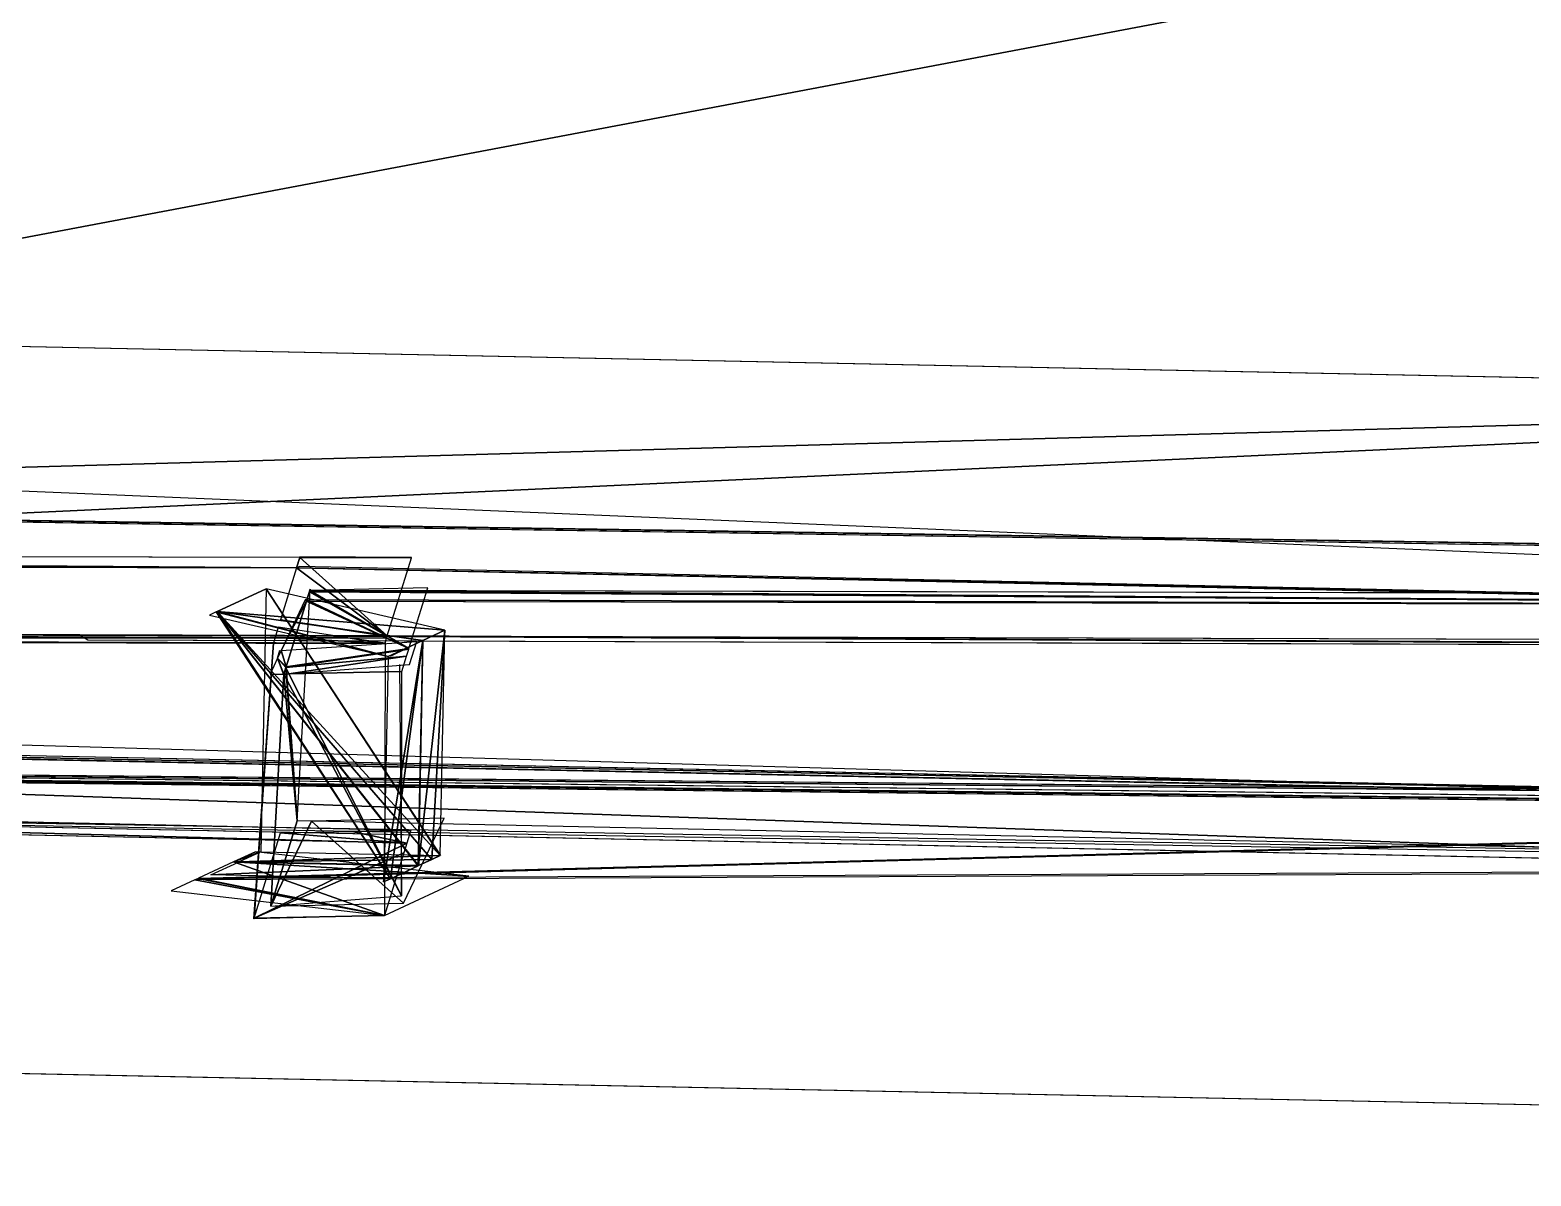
# Model space of a CAD drawing. Extents: x -1551 to 3643, y -2128 to 2177.
# Drawn here: x 604.85 to 641.2, y -73.15 to -45.38 of the extents above; entities that cross this region are included whole.
import ezdxf

# ---------------------------------------------------------------- set-up
doc = ezdxf.new("R2010")
doc.units = 0
doc.header["$MEASUREMENT"] = 0
doc.layers.get('0').update_dxf_attribs({"color": 13, "linetype": 'CONTINUOUS'})

# ---------------------------------------------------------------- blocks, each defined once
blk = doc.blocks.new('HOUSE_DWG')
at = {"color": 0}
for p, q in [((550.767, 17.147, 125.262), (805.723, 77.689, 125.958)), ((733.658, 56.948, 84.749), (806.579, 72.637, 85.123)), ((801.335, 72.291, 87.099), (611.28, 26.098, 87.099)), ((754.503, 59.857, 90.554), (806.022, 72.053, 90.554)), ((807.004, 71.761, 125.435), (750.551, 57.303, 125.678)), ((803.383, 71.815, 85.65), (754.895, 59.361, 86.558)), ((757.489, 59.187, 121.924), (806.718, 71.795, 121.712)), ((807.004, 71.761, 125.435), (757.489, 59.187, 121.924)), ((807.004, 71.761, 125.435), (757.489, 59.187, 121.93)), ((807.004, 71.761, 125.435), (757.489, 59.187, 121.924)), ((807.004, 71.761, 125.435), (757.489, 59.187, 121.93)), ((754.952, 59.152, 91.462), (803.44, 71.606, 90.554)), ((802.549, 71.231, 86.119), (754.503, 59.857, 86.119)), ((558.9, 6.087, 75.747), (807.03, 67.399, 75.747)), ((807.03, 67.399, 75.747), (690.563, 39.729, 75.747)), ((807.408, 67.32, 86.053), (738.828, 51.627, 85.04)), ((807.408, 67.32, 90.777), (754.019, 51.922, 90.777)), ((754.019, 51.922, 86.053), (807.408, 67.32, 86.053)), ((558.815, 6.003, 121.799), (803.776, 67.188, 121.799)), ((690.563, 39.729, 86.119), (803.649, 66.596, 86.119)), ((690.563, 39.729, 86.119), (803.649, 66.596, 86.119)), ((803.652, 66.583, 86.119), (690.563, 39.729, 86.119)), ((803.652, 66.583, 86.119), (690.563, 39.729, 86.119)), ((563.24, 7.133, 76.816), (807.64, 66.09, 76.816)), ((807.64, 66.091, 90.777), (754.019, 51.922, 90.777)), ((754.019, 51.922, 85.36), (807.64, 66.091, 85.36)), ((807.64, 66.09, 85.364), (755.99, 53.871, 85.626)), ((807.64, 66.09, 85.364), (757.337, 53.956, 85.364)), ((757.062, 60.745, 85.355), (754.443, 60.078, 85.366)), ((757.066, 60.733, 85.634), (757.062, 60.745, 85.355)), ((757.489, 59.187, 121.924), (757.066, 60.733, 85.648)), ((757.066, 60.733, 85.648), (757.066, 60.733, 85.634)), ((754.446, 60.066, 85.65), (705.958, 47.612, 86.558)), ((754.443, 60.078, 85.366), (754.446, 60.067, 85.637)), ((754.446, 60.067, 85.637), (754.446, 60.066, 85.646)), ((754.446, 60.066, 85.646), (754.446, 60.066, 85.65)), ((754.446, 60.066, 85.65), (754.503, 59.857, 90.554)), ((754.446, 60.066, 85.65), (754.503, 59.857, 90.554)), ((757.644, 60.138, 86.549), (754.895, 59.361, 86.558)), ((757.972, 58.937, 114.712), (757.644, 60.138, 86.549)), ((706.015, 47.403, 91.462), (754.503, 59.857, 90.554)), ((754.503, 59.857, 90.554), (754.786, 58.825, 114.768)), ((754.503, 59.857, 86.119), (754.503, 59.857, 90.554)), ((754.887, 59.391, 85.859), (754.887, 59.39, 85.883)), ((755.99, 53.871, 85.626), (754.887, 59.391, 85.859)), ((754.887, 59.39, 85.883), (754.895, 59.361, 86.558)), ((754.895, 59.361, 86.558), (754.901, 59.338, 87.111)), ((754.895, 59.361, 86.558), (754.901, 59.338, 87.111)), ((754.901, 59.338, 87.111), (754.945, 59.176, 90.908)), ((754.901, 59.338, 87.111), (754.945, 59.176, 90.908)), ((754.901, 59.338, 87.111), (754.945, 59.176, 90.908)), ((757.399, 59.164, 121.924), (750.265, 57.337, 121.955)), ((757.399, 59.164, 121.924), (750.265, 57.337, 121.955)), ((756.589, 58.909, 123), (754.882, 58.474, 123.008)), ((754.945, 59.176, 90.908), (754.904, 59.168, 90.909)), ((754.904, 59.168, 90.909), (754.986, 58.114, 114.723)), ((754.91, 58.371, 125.428), (757.472, 59.023, 125.417)), ((754.945, 59.176, 90.908), (754.952, 59.152, 91.462)), ((754.945, 59.176, 90.908), (754.952, 59.152, 91.462)), ((754.945, 59.176, 90.908), (754.952, 59.152, 91.462)), ((757.501, 59.141, 122.996), (756.589, 58.909, 123)), ((756.589, 58.909, 123), (757.472, 59.023, 125.417)), ((756.589, 58.909, 123), (757.472, 59.023, 125.417)), ((757.489, 59.187, 121.93), (757.399, 59.164, 121.924)), ((757.399, 59.164, 121.924), (757.489, 59.187, 121.924)), ((757.489, 59.187, 121.93), (757.399, 59.164, 121.924)), ((757.399, 59.164, 121.924), (757.492, 59.176, 122.179)), ((757.399, 59.164, 121.924), (757.492, 59.176, 122.179)), ((757.472, 59.023, 125.417), (757.53, 59.038, 125.417)), ((757.472, 59.023, 125.417), (757.53, 59.038, 125.417)), ((757.472, 59.023, 125.417), (757.53, 59.038, 125.417)), ((757.472, 59.023, 125.417), (757.531, 59.031, 125.581)), ((757.472, 59.023, 125.417), (757.531, 59.031, 125.581)), ((757.492, 59.176, 122.179), (757.489, 59.187, 121.93)), ((757.489, 59.187, 121.93), (757.489, 59.187, 121.924)), ((757.501, 59.141, 122.996), (757.492, 59.176, 122.179)), ((757.53, 59.038, 125.417), (757.501, 59.141, 122.996)), ((757.53, 59.038, 125.417), (757.501, 59.141, 122.996)), ((757.53, 59.038, 125.417), (759.167, 52.646, 125.143)), ((757.531, 59.031, 125.581), (757.53, 59.038, 125.417)), ((757.976, 58.924, 115.02), (757.972, 58.937, 114.712)), ((758.015, 58.782, 118.369), (757.976, 58.924, 115.02)), ((754.825, 58.68, 118.169), (754.882, 58.474, 123.008)), ((755.349, 57.702, 125.502), (758.237, 58.685, 125.499)), ((758.004, 58.627, 125.492), (759.448, 53.208, 125.267)), ((752.668, 58.154, 84.868), (757.112, 58.268, 84.868)), ((757.112, 58.268, 2.352), (752.668, 58.154, 2.352)), ((754.882, 58.474, 123.008), (754.91, 58.371, 125.428)), ((754.91, 58.371, 125.428), (756.128, 51.788, 125.153)), ((756.132, 51.773, 125.501), (754.91, 58.371, 125.428)), ((755.46, 57.733, 125.502), (758.098, 58.478, 125.493)), ((755.46, 57.733, 125.502), (758.098, 58.478, 125.493)), ((757.112, 58.268, 34.659), (757.156, 58.279, 84.892)), ((757.112, 58.268, 34.659), (757.112, 58.268, 84.868)), ((757.112, 58.268, 84.868), (758.373, 52.956, 84.868)), ((758.373, 52.956, 34.659), (757.112, 58.268, 34.659)), ((757.112, 58.268, 34.659), (757.112, 58.268, 84.868)), ((757.112, 58.268, 34.659), (757.112, 58.268, 2.593)), ((757.112, 58.268, 2.593), (757.112, 58.268, 2.352)), ((757.112, 58.268, 34.659), (757.112, 58.268, 2.593)), ((757.112, 58.268, 34.659), (758.373, 52.956, 34.293)), ((758.373, 52.956, 2.685), (757.112, 58.268, 2.593)), ((758.373, 52.956, 34.659), (757.112, 58.268, 34.659)), ((757.112, 58.268, 34.659), (758.373, 52.956, 34.293)), ((759.448, 53.208, 125.267), (758.098, 58.478, 125.493)), ((752.668, 58.154, 2.352), (754.141, 51.951, 2.352)), ((758.373, 52.956, 74.932), (752.668, 58.154, 74.932)), ((752.668, 58.154, 74.932), (752.668, 58.154, 73.443)), ((752.668, 58.154, 73.443), (752.668, 58.154, 2.352)), ((752.668, 58.154, 2.352), (758.373, 52.956, 2.352)), ((752.668, 58.154, 74.932), (752.668, 58.154, 73.443)), ((752.668, 58.154, 74.932), (752.668, 58.154, 84.868)), ((752.668, 58.154, 73.443), (752.668, 58.154, 2.352)), ((755.31, 57.845, 122.144), (754.986, 58.114, 114.723)), ((754.986, 58.114, 114.723), (754.999, 57.952, 118.38)), ((755.31, 57.845, 122.144), (754.986, 58.114, 114.723)), ((754.999, 57.952, 118.38), (755.349, 57.702, 125.502)), ((754.999, 57.952, 118.38), (755.349, 57.702, 125.502)), ((754.999, 57.952, 118.38), (755.03, 57.612, 125.503)), ((755.313, 57.832, 122.452), (755.31, 57.845, 122.144)), ((755.313, 57.832, 122.452), (755.31, 57.845, 122.144)), ((755.313, 57.832, 122.452), (755.31, 57.845, 122.144)), ((755.349, 57.702, 125.502), (755.313, 57.832, 122.452)), ((755.349, 57.702, 125.502), (755.313, 57.832, 122.452)), ((755.349, 57.702, 125.502), (755.313, 57.832, 122.452)), ((797.492, 57.621, 125.925), (554.839, 0, 125.262)), ((755.03, 57.612, 125.503), (755.338, 57.699, 125.502)), ((755.349, 57.702, 125.502), (755.338, 57.699, 125.502)), ((755.349, 57.702, 125.502), (755.338, 57.699, 125.502)), ((755.352, 57.689, 125.801), (755.338, 57.699, 125.502)), ((755.46, 57.733, 125.502), (755.349, 57.702, 125.502)), ((755.46, 57.733, 125.502), (755.349, 57.702, 125.502)), ((755.46, 57.733, 125.502), (755.349, 57.702, 125.502)), ((755.35, 57.696, 125.637), (755.349, 57.702, 125.502)), ((755.349, 57.702, 125.502), (756.454, 52.176, 125.405)), ((755.35, 57.696, 125.637), (755.349, 57.702, 125.502)), ((755.349, 57.702, 125.502), (756.454, 52.176, 125.405)), ((755.349, 57.702, 125.502), (756.454, 52.176, 125.405)), ((755.35, 57.696, 125.637), (755.349, 57.702, 125.502)), ((755.352, 57.689, 125.801), (755.35, 57.696, 125.637)), ((755.352, 57.689, 125.801), (755.35, 57.696, 125.637)), ((755.46, 57.733, 125.502), (755.352, 57.689, 125.801)), ((750.551, 57.303, 125.678), (750.265, 57.337, 121.955)), ((759.42, 54.829, 85.848), (756.328, 53.956, 85.858)), ((759.546, 53.049, 125.394), (759.42, 54.829, 85.848)), ((707.053, 42.122, 85.626), (758.703, 54.341, 85.364)), ((757.337, 53.956, 85.364), (758.703, 54.341, 85.36)), ((758.703, 54.341, 85.364), (758.774, 54.08, 91.492)), ((758.703, 54.341, 85.36), (758.703, 54.341, 85.364)), ((758.703, 54.341, 85.364), (758.774, 54.08, 91.492)), ((757.337, 53.956, 85.364), (559.022, 6.116, 85.364)), ((755.665, 53.484, 85.37), (757.337, 53.956, 85.364)), ((756.328, 53.956, 85.858), (755.99, 53.871, 85.626)), ((756.454, 52.176, 125.405), (755.99, 53.871, 85.626)), ((756.454, 52.176, 125.405), (755.99, 53.871, 85.626)), ((758.774, 54.08, 91.492), (758.827, 53.887, 96.029)), ((758.827, 53.887, 96.029), (759.167, 52.646, 125.143)), ((756.128, 51.788, 125.153), (755.665, 53.484, 85.37)), ((756.454, 52.176, 125.405), (759.448, 53.208, 125.267)), ((754.141, 51.951, 34.293), (758.373, 52.956, 34.293)), ((758.373, 52.956, 34.293), (754.141, 51.951, 34.649)), ((758.373, 52.956, 74.932), (754.141, 51.951, 74.932)), ((758.373, 52.956, 34.293), (754.141, 51.951, 34.649)), ((754.141, 51.951, 34.293), (758.373, 52.956, 34.293)), ((754.141, 51.951, 2.595), (758.373, 52.956, 2.685)), ((756.454, 52.176, 125.405), (759.546, 53.049, 125.394)), ((758.373, 52.956, 84.868), (758.373, 52.956, 74.932)), ((758.373, 52.956, 74.932), (758.373, 52.956, 34.659)), ((758.373, 52.956, 2.685), (758.373, 52.956, 14.621)), ((758.373, 52.956, 14.621), (758.373, 52.956, 34.293)), ((758.373, 52.956, 34.293), (758.373, 52.956, 34.659)), ((758.373, 52.956, 74.932), (758.373, 52.956, 34.659)), ((758.373, 52.956, 2.352), (758.373, 52.956, 2.685)), ((758.373, 52.956, 74.932), (758.373, 52.956, 34.659)), ((758.373, 52.956, 34.293), (758.373, 52.956, 34.659)), ((758.373, 52.956, 2.685), (758.373, 52.956, 14.621)), ((758.373, 52.956, 14.621), (758.373, 52.956, 34.293)), ((758.373, 52.956, 14.621), (758.373, 52.956, 34.293)), ((758.373, 52.956, 2.685), (758.373, 52.956, 14.621)), ((758.373, 52.956, 34.293), (758.373, 52.956, 34.659)), ((754.019, 51.922, 125.143), (759.167, 52.646, 125.143)), ((759.167, 52.646, 2.593), (754.019, 51.922, 2.593)), ((759.167, 52.646, 125.143), (756.132, 51.773, 125.501)), ((754.141, 51.951, 34.649), (754.019, 51.922, 34.659)), ((754.019, 51.922, 2.593), (754.141, 51.951, 2.595)), ((754.019, 51.922, 34.659), (754.019, 51.922, 2.593)), ((754.019, 51.922, 34.659), (754.019, 51.922, 85.36)), ((754.019, 51.922, 85.36), (754.019, 51.922, 86.053)), ((754.019, 51.922, 86.053), (754.019, 51.922, 90.777)), ((754.019, 51.922, 90.777), (754.019, 51.922, 125.143)), ((754.019, 51.922, 34.659), (754.019, 51.922, 2.593)), ((754.019, 51.922, 86.053), (754.019, 51.922, 90.777)), ((754.141, 51.951, 2.352), (754.141, 51.951, 2.595)), ((754.141, 51.951, 34.649), (754.141, 51.951, 34.293)), ((754.141, 51.951, 74.932), (754.141, 51.951, 34.649)), ((754.141, 51.951, 34.293), (754.141, 51.951, 2.595)), ((754.141, 51.951, 34.293), (754.141, 51.951, 2.595)), ((754.141, 51.951, 34.649), (754.141, 51.951, 34.293)), ((756.132, 51.773, 125.501), (756.128, 51.788, 125.153)), ((756.132, 51.773, 125.501), (756.128, 51.788, 125.153))]:
    blk.add_line(p, q, dxfattribs=at)
at = {"color": 17}
for p, q in [((606.664, 24.977, 91.319), (801.335, 72.291, 91.319)), ((807.03, 67.399, 91.701), (558.9, 6.087, 91.701)), ((803.687, 67.148, 125.262), (570.668, 8.946, 125.262)), ((804.031, 64.99, 86.119), (657.721, 30.247, 86.119)), ((706.415, 45.94, 125.801), (757.531, 59.031, 125.581)), ((754.786, 58.825, 114.768), (757.399, 59.164, 121.924)), ((756.589, 58.909, 123), (754.825, 58.68, 118.169)), ((754.952, 59.152, 91.462), (755.31, 57.845, 122.144)), ((754.952, 59.152, 91.462), (755.31, 57.845, 122.144)), ((754.952, 59.152, 91.462), (755.31, 57.845, 122.144)), ((754.986, 58.114, 114.723), (758.112, 59.145, 114.718)), ((755.31, 57.845, 122.144), (757.972, 58.937, 114.712)), ((755.31, 57.845, 122.144), (757.972, 58.937, 114.712)), ((757.976, 58.924, 115.02), (755.313, 57.832, 122.452)), ((757.976, 58.924, 115.02), (755.313, 57.832, 122.452)), ((758.237, 58.685, 125.499), (758.112, 59.145, 114.718)), ((758.015, 58.782, 118.369), (755.46, 57.733, 125.502)), ((758.015, 58.782, 118.369), (755.46, 57.733, 125.502)), ((758.098, 58.478, 125.493), (758.015, 58.782, 118.369)), ((754.999, 57.952, 118.38), (754.955, 58.111, 114.66)), ((755.338, 57.699, 125.502), (754.999, 57.952, 118.38)), ((755.338, 57.699, 125.502), (754.999, 57.952, 118.38)), ((755.349, 57.702, 125.502), (759.448, 53.208, 125.267)), ((755.349, 57.702, 125.502), (759.448, 53.208, 125.267)), ((755.35, 57.696, 125.637), (756.454, 52.176, 125.405)), ((750.265, 57.337, 121.955), (706.373, 46.096, 122.144)), ((758.774, 54.08, 91.492), (707.124, 41.861, 91.754)), ((759.167, 52.646, 125.143), (759.167, 52.646, 2.593))]:
    blk.add_line(p, q, dxfattribs=at)
at = {"color": 55}
mesh = blk.add_polyface(dxfattribs=at)
corners = [(775.96, 183.203, 86.119), (543.287, 81.694, 86.119), (532.889, 125.483, 86.119), (545.187, 73.693, 86.119), (560.959, 7.27, 86.119), (657.721, 30.247, 86.119), (690.563, 39.729, 86.119), (797.995, 90.408, 86.119), (803.649, 66.596, 86.119), (804.031, 64.99, 86.119), (803.652, 66.583, 86.119)]
mesh.append_faces([[corners[k] for k in face] for face in [(0, 1, 2), (6, 7, 8), (9, 6, 10)]], dxfattribs={"vtx0": -1, "color": 55})
mesh.append_faces([[corners[k] for k in face] for face in [(1, 0, 3), (3, 0, 4), (4, 0, 5)]], dxfattribs={"vtx0": -1, "vtx1": -1, "color": 55})
mesh.append_faces([[corners[k] for k in face] for face in [(5, 0, 6)]], dxfattribs={"vtx0": -1, "vtx1": -1, "vtx2": -1, "color": 55})
mesh.append_faces([[corners[k] for k in face] for face in [(6, 0, 7), (6, 9, 5)]], dxfattribs={"vtx0": -1, "vtx2": -1, "color": 55})
at = {"color": 17}
mesh = blk.add_polyface(dxfattribs=at)
corners = [(805.723, 77.689, 125.958), (553.72, 4.713, 125.262), (550.767, 17.147, 125.262), (554.839, 0, 125.262), (797.492, 57.621, 125.925), (809.795, 60.542, 125.958), (807.984, 68.17, 125.958)]
mesh.append_faces([[corners[k] for k in face] for face in [(0, 1, 2), (5, 0, 6)]], dxfattribs={"vtx0": -1, "color": 17})
mesh.append_faces([[corners[k] for k in face] for face in [(1, 0, 3), (3, 0, 4), (4, 0, 5)]], dxfattribs={"vtx0": -1, "vtx1": -1, "color": 17})
mesh = blk.add_polyface(dxfattribs=at)
corners = [(606.664, 24.977, 91.319), (611.28, 26.098, 87.099), (606.664, 24.977, 87.099), (801.335, 72.291, 87.099), (801.335, 72.291, 91.319)]
mesh.append_faces([[corners[k] for k in face] for face in [(0, 1, 2), (3, 0, 4)]], dxfattribs={"vtx0": -1, "color": 17})
mesh.append_faces([[corners[k] for k in face] for face in [(1, 0, 3)]], dxfattribs={"vtx0": -1, "vtx1": -1, "color": 17})
at = {"color": 0}
mesh = blk.add_polyface(dxfattribs=at)
corners = [(754.503, 59.857, 90.554), (806.022, 72.053, 86.119), (754.503, 59.857, 86.119), (806.022, 72.053, 90.554)]
mesh.append_faces([[corners[k] for k in face] for face in [(0, 1, 2), (1, 0, 3)]], dxfattribs={"vtx0": -1, "color": 0})
at = {"color": 17}
mesh = blk.add_polyface(dxfattribs=at)
corners = [(807.004, 71.761, 125.435), (750.265, 57.337, 121.955), (757.489, 59.187, 121.93), (750.551, 57.303, 125.678)]
mesh.append_faces([[corners[k] for k in face] for face in [(0, 1, 2), (1, 0, 3)]], dxfattribs={"vtx0": -1, "color": 17})
mesh = blk.add_polyface(dxfattribs=at)
corners = [(754.895, 59.361, 86.558), (803.44, 71.606, 90.554), (803.383, 71.815, 85.65), (754.901, 59.338, 87.111), (754.945, 59.176, 90.908), (754.952, 59.152, 91.462)]
mesh.append_faces([[corners[k] for k in face] for face in [(0, 1, 2), (1, 4, 5)]], dxfattribs={"vtx0": -1, "color": 17})
mesh.append_faces([[corners[k] for k in face] for face in [(1, 0, 3), (1, 3, 4)]], dxfattribs={"vtx0": -1, "vtx2": -1, "color": 17})
mesh = blk.add_polyface(dxfattribs=at)
corners = [(807.004, 71.761, 125.435), (757.489, 59.187, 121.924), (806.718, 71.795, 121.712)]
mesh.append_faces([[corners[k] for k in face] for face in [(0, 1, 2)]], dxfattribs={"color": 17})
at = {"color": 0}
mesh = blk.add_polyface(dxfattribs=at)
corners = [(807.004, 71.761, 125.435), (757.489, 59.187, 121.93), (757.489, 59.187, 121.924)]
mesh.append_faces([[corners[k] for k in face] for face in [(0, 1, 2)]], dxfattribs={"color": 0})
at = {"color": 17}
mesh = blk.add_polyface(dxfattribs=at)
corners = [(807.03, 67.399, 86.119), (558.9, 6.087, 75.747), (807.03, 67.399, 75.747), (558.9, 6.087, 91.701), (807.03, 67.399, 91.701)]
mesh.append_faces([[corners[k] for k in face] for face in [(0, 1, 2), (3, 0, 4)]], dxfattribs={"vtx0": -1, "color": 17})
mesh.append_faces([[corners[k] for k in face] for face in [(1, 0, 3)]], dxfattribs={"vtx0": -1, "vtx1": -1, "color": 17})
mesh = blk.add_polyface(dxfattribs=at)
corners = [(690.563, 39.729, 86.119), (807.03, 67.399, 75.747), (690.563, 39.729, 75.747), (807.03, 67.399, 86.119)]
mesh.append_faces([[corners[k] for k in face] for face in [(0, 1, 2), (1, 0, 3)]], dxfattribs={"vtx0": -1, "color": 17})
mesh = blk.add_polyface(dxfattribs=at)
corners = [(807.408, 67.32, 90.777), (754.019, 51.922, 86.053), (807.408, 67.32, 86.053), (754.019, 51.922, 90.777)]
mesh.append_faces([[corners[k] for k in face] for face in [(0, 1, 2), (1, 0, 3)]], dxfattribs={"vtx0": -1, "color": 17})
mesh = blk.add_polyface(dxfattribs=at)
corners = [(803.687, 67.148, 125.262), (558.815, 6.003, 121.799), (803.776, 67.188, 121.799), (558.727, 5.963, 125.262)]
mesh.append_faces([[corners[k] for k in face] for face in [(0, 1, 2), (1, 0, 3)]], dxfattribs={"vtx0": -1, "color": 17})
at = {"color": 0}
mesh = blk.add_polyface(dxfattribs=at)
corners = [(803.652, 66.583, 86.119), (690.563, 39.729, 86.119), (803.649, 66.596, 86.119)]
mesh.append_faces([[corners[k] for k in face] for face in [(0, 1, 2)]], dxfattribs={"color": 0})
at = {"color": 17}
mesh = blk.add_polyface(dxfattribs=at)
corners = [(754.443, 60.078, 85.366), (757.066, 60.733, 85.634), (757.062, 60.745, 85.355), (754.446, 60.067, 85.637), (757.066, 60.733, 85.648), (754.446, 60.066, 85.646), (754.446, 60.066, 85.65), (757.489, 59.187, 121.924), (754.503, 59.857, 90.554), (754.786, 58.825, 114.768), (757.399, 59.164, 121.924)]
mesh.append_faces([[corners[k] for k in face] for face in [(0, 1, 2), (7, 9, 10)]], dxfattribs={"vtx0": -1, "color": 17})
mesh.append_faces([[corners[k] for k in face] for face in [(1, 3, 4), (4, 6, 7)]], dxfattribs={"vtx0": -1, "vtx1": -1, "color": 17})
mesh.append_faces([[corners[k] for k in face] for face in [(1, 0, 3), (4, 3, 5), (4, 5, 6), (7, 6, 8), (7, 8, 9)]], dxfattribs={"vtx0": -1, "vtx2": -1, "color": 17})
mesh = blk.add_polyface(dxfattribs=at)
corners = [(705.958, 47.612, 86.558), (754.503, 59.857, 90.554), (754.446, 60.066, 85.65), (705.964, 47.589, 87.111), (706.008, 47.427, 90.908), (706.015, 47.403, 91.462)]
mesh.append_faces([[corners[k] for k in face] for face in [(0, 1, 2), (1, 4, 5)]], dxfattribs={"vtx0": -1, "color": 17})
mesh.append_faces([[corners[k] for k in face] for face in [(1, 0, 3), (1, 3, 4)]], dxfattribs={"vtx0": -1, "vtx2": -1, "color": 17})
mesh = blk.add_polyface(dxfattribs=at)
corners = [(754.895, 59.361, 86.558), (757.972, 58.937, 114.712), (757.644, 60.138, 86.549), (754.901, 59.338, 87.111), (754.945, 59.176, 90.908), (754.952, 59.152, 91.462), (755.31, 57.845, 122.144)]
mesh.append_faces([[corners[k] for k in face] for face in [(0, 1, 2), (1, 5, 6)]], dxfattribs={"vtx0": -1, "color": 17})
mesh.append_faces([[corners[k] for k in face] for face in [(1, 0, 3), (1, 3, 4), (1, 4, 5)]], dxfattribs={"vtx0": -1, "vtx2": -1, "color": 17})
mesh = blk.add_polyface(dxfattribs=at)
corners = [(755.99, 53.871, 85.626), (755.349, 57.702, 125.502), (756.454, 52.176, 125.405), (755.313, 57.832, 122.452), (755.31, 57.845, 122.144), (754.887, 59.391, 85.859)]
mesh.append_faces([[corners[k] for k in face] for face in [(0, 1, 2), (4, 0, 5)]], dxfattribs={"vtx0": -1, "color": 17})
mesh.append_faces([[corners[k] for k in face] for face in [(1, 0, 3), (3, 0, 4)]], dxfattribs={"vtx0": -1, "vtx1": -1, "color": 17})
mesh = blk.add_polyface(dxfattribs=at)
corners = [(754.887, 59.39, 85.883), (754.952, 59.152, 91.462), (755.31, 57.845, 122.144)]
mesh.append_faces([[corners[k] for k in face] for face in [(0, 1, 2)]], dxfattribs={"color": 17})
mesh = blk.add_polyface(dxfattribs=at)
corners = [(754.887, 59.39, 85.883), (754.901, 59.338, 87.111), (754.945, 59.176, 90.908)]
mesh.append_faces([[corners[k] for k in face] for face in [(0, 1, 2)]], dxfattribs={"color": 17})
mesh = blk.add_polyface(dxfattribs=at)
corners = [(750.265, 57.337, 121.955), (757.492, 59.176, 122.179), (757.399, 59.164, 121.924), (706.373, 46.096, 122.144), (706.376, 46.083, 122.452), (757.501, 59.141, 122.996), (706.412, 45.953, 125.502), (757.53, 59.038, 125.417)]
mesh.append_faces([[corners[k] for k in face] for face in [(0, 1, 2), (5, 6, 7)]], dxfattribs={"vtx0": -1, "color": 17})
mesh.append_faces([[corners[k] for k in face] for face in [(1, 4, 5)]], dxfattribs={"vtx0": -1, "vtx1": -1, "color": 17})
mesh.append_faces([[corners[k] for k in face] for face in [(1, 0, 3), (1, 3, 4), (5, 4, 6)]], dxfattribs={"vtx0": -1, "vtx2": -1, "color": 17})
mesh = blk.add_polyface(dxfattribs=at)
corners = [(706.412, 45.953, 125.502), (757.472, 59.023, 125.417), (757.53, 59.038, 125.417)]
mesh.append_faces([[corners[k] for k in face] for face in [(0, 1, 2)]], dxfattribs={"color": 17})
mesh = blk.add_polyface(dxfattribs=at)
corners = [(706.412, 45.953, 125.502), (757.531, 59.031, 125.581), (757.472, 59.023, 125.417), (706.413, 45.947, 125.637), (706.415, 45.94, 125.801)]
mesh.append_faces([[corners[k] for k in face] for face in [(0, 1, 2), (1, 3, 4)]], dxfattribs={"vtx0": -1, "color": 17})
mesh.append_faces([[corners[k] for k in face] for face in [(1, 0, 3)]], dxfattribs={"vtx0": -1, "vtx2": -1, "color": 17})
mesh = blk.add_polyface(dxfattribs=at)
corners = [(750.265, 57.337, 121.955), (757.399, 59.164, 121.924), (757.489, 59.187, 121.93)]
mesh.append_faces([[corners[k] for k in face] for face in [(0, 1, 2)]], dxfattribs={"color": 17})
at = {"color": 0}
mesh = blk.add_polyface(dxfattribs=at)
corners = [(754.882, 58.474, 123.008), (757.472, 59.023, 125.417), (756.589, 58.909, 123), (754.91, 58.371, 125.428)]
mesh.append_faces([[corners[k] for k in face] for face in [(0, 1, 2), (1, 0, 3)]], dxfattribs={"vtx0": -1, "color": 0})
at = {"color": 17}
mesh = blk.add_polyface(dxfattribs=at)
corners = [(754.904, 59.168, 90.909), (754.952, 59.152, 91.462), (754.945, 59.176, 90.908), (754.986, 58.114, 114.723), (755.31, 57.845, 122.144)]
mesh.append_faces([[corners[k] for k in face] for face in [(0, 1, 2), (1, 3, 4)]], dxfattribs={"vtx0": -1, "color": 17})
mesh.append_faces([[corners[k] for k in face] for face in [(1, 0, 3)]], dxfattribs={"vtx0": -1, "vtx2": -1, "color": 17})
mesh = blk.add_polyface(dxfattribs=at)
corners = [(755.31, 57.845, 122.144), (757.976, 58.924, 115.02), (757.972, 58.937, 114.712), (755.313, 57.832, 122.452)]
mesh.append_faces([[corners[k] for k in face] for face in [(0, 1, 2), (1, 0, 3)]], dxfattribs={"vtx0": -1, "color": 17})
mesh = blk.add_polyface(dxfattribs=at)
corners = [(755.313, 57.832, 122.452), (758.015, 58.782, 118.369), (757.976, 58.924, 115.02), (755.46, 57.733, 125.502), (755.349, 57.702, 125.502)]
mesh.append_faces([[corners[k] for k in face] for face in [(0, 1, 2), (3, 0, 4)]], dxfattribs={"vtx0": -1, "color": 17})
mesh.append_faces([[corners[k] for k in face] for face in [(1, 0, 3)]], dxfattribs={"vtx0": -1, "vtx1": -1, "color": 17})
at = {"color": 0}
mesh = blk.add_polyface(dxfattribs=at)
corners = [(756.589, 58.909, 123), (757.53, 59.038, 125.417), (757.501, 59.141, 122.996), (757.472, 59.023, 125.417)]
mesh.append_faces([[corners[k] for k in face] for face in [(0, 1, 2), (1, 0, 3)]], dxfattribs={"vtx0": -1, "color": 0})
mesh = blk.add_polyface(dxfattribs=at)
corners = [(757.492, 59.176, 122.179), (757.489, 59.187, 121.93), (757.399, 59.164, 121.924)]
mesh.append_faces([[corners[k] for k in face] for face in [(0, 1, 2)]], dxfattribs={"color": 0})
mesh = blk.add_polyface(dxfattribs=at)
corners = [(757.531, 59.031, 125.581), (757.53, 59.038, 125.417), (757.472, 59.023, 125.417)]
mesh.append_faces([[corners[k] for k in face] for face in [(0, 1, 2)]], dxfattribs={"color": 0})
at = {"color": 17}
mesh = blk.add_polyface(dxfattribs=at)
corners = [(755.46, 57.733, 125.502), (758.098, 58.478, 125.493), (758.015, 58.782, 118.369)]
mesh.append_faces([[corners[k] for k in face] for face in [(0, 1, 2)]], dxfattribs={"color": 17})
mesh = blk.add_polyface(dxfattribs=at)
corners = [(752.668, 58.154, 73.443), (757.112, 58.268, 2.352), (752.668, 58.154, 2.352), (757.112, 58.268, 2.593), (757.112, 58.268, 34.659), (757.112, 58.268, 84.868), (752.668, 58.154, 74.932), (752.668, 58.154, 84.868)]
mesh.append_faces([[corners[k] for k in face] for face in [(0, 1, 2), (5, 6, 7)]], dxfattribs={"vtx0": -1, "color": 17})
mesh.append_faces([[corners[k] for k in face] for face in [(1, 0, 3), (3, 0, 4), (4, 0, 5)]], dxfattribs={"vtx0": -1, "vtx1": -1, "color": 17})
mesh.append_faces([[corners[k] for k in face] for face in [(5, 0, 6)]], dxfattribs={"vtx0": -1, "vtx2": -1, "color": 17})
at = {"color": 0}
mesh = blk.add_polyface(dxfattribs=at)
corners = [(754.91, 58.371, 125.428), (756.128, 51.788, 125.153), (756.132, 51.773, 125.501)]
mesh.append_faces([[corners[k] for k in face] for face in [(0, 1, 2)]], dxfattribs={"color": 0})
at = {"color": 17}
mesh = blk.add_polyface(dxfattribs=at)
corners = [(759.448, 53.208, 125.267), (755.46, 57.733, 125.502), (755.349, 57.702, 125.502), (758.098, 58.478, 125.493)]
mesh.append_faces([[corners[k] for k in face] for face in [(0, 1, 2), (1, 0, 3)]], dxfattribs={"vtx0": -1, "color": 17})
mesh = blk.add_polyface(dxfattribs=at)
corners = [(757.112, 58.268, 34.659), (758.373, 52.956, 74.932), (758.373, 52.956, 34.659), (758.373, 52.956, 84.868), (757.112, 58.268, 84.868)]
mesh.append_faces([[corners[k] for k in face] for face in [(0, 1, 2), (3, 0, 4)]], dxfattribs={"vtx0": -1, "color": 17})
mesh.append_faces([[corners[k] for k in face] for face in [(1, 0, 3)]], dxfattribs={"vtx0": -1, "vtx1": -1, "color": 17})
mesh = blk.add_polyface(dxfattribs=at)
corners = [(757.112, 58.268, 2.593), (758.373, 52.956, 14.621), (758.373, 52.956, 2.685), (758.373, 52.956, 34.293), (757.112, 58.268, 34.659)]
mesh.append_faces([[corners[k] for k in face] for face in [(0, 1, 2), (3, 0, 4)]], dxfattribs={"vtx0": -1, "color": 17})
mesh.append_faces([[corners[k] for k in face] for face in [(1, 0, 3)]], dxfattribs={"vtx0": -1, "vtx1": -1, "color": 17})
at = {"color": 251}
mesh = blk.add_polyface(dxfattribs=at)
corners = [(757.112, 58.268, 34.659), (758.373, 52.956, 34.659), (758.373, 52.956, 34.293)]
mesh.append_faces([[corners[k] for k in face] for face in [(0, 1, 2)]], dxfattribs={"color": 251})
at = {"color": 0}
mesh = blk.add_polyface(dxfattribs=at)
corners = [(758.373, 52.956, 2.685), (752.668, 58.154, 2.352), (758.373, 52.956, 2.352), (752.668, 58.154, 73.443), (758.373, 52.956, 14.621), (758.373, 52.956, 34.293), (758.373, 52.956, 34.659), (758.373, 52.956, 74.932), (752.668, 58.154, 74.932)]
mesh.append_faces([[corners[k] for k in face] for face in [(0, 1, 2), (3, 7, 8)]], dxfattribs={"vtx0": -1, "color": 0})
mesh.append_faces([[corners[k] for k in face] for face in [(1, 0, 3)]], dxfattribs={"vtx0": -1, "vtx1": -1, "color": 0})
mesh.append_faces([[corners[k] for k in face] for face in [(3, 0, 4), (3, 4, 5), (3, 5, 6), (3, 6, 7)]], dxfattribs={"vtx0": -1, "vtx2": -1, "color": 0})
at = {"color": 17}
mesh = blk.add_polyface(dxfattribs=at)
corners = [(754.999, 57.952, 118.38), (755.31, 57.845, 122.144), (754.986, 58.114, 114.723), (755.313, 57.832, 122.452), (755.349, 57.702, 125.502)]
mesh.append_faces([[corners[k] for k in face] for face in [(0, 1, 2), (3, 0, 4)]], dxfattribs={"vtx0": -1, "color": 17})
mesh.append_faces([[corners[k] for k in face] for face in [(1, 0, 3)]], dxfattribs={"vtx0": -1, "vtx1": -1, "color": 17})
at = {"color": 0}
mesh = blk.add_polyface(dxfattribs=at)
corners = [(755.338, 57.699, 125.502), (754.999, 57.952, 118.38), (755.349, 57.702, 125.502)]
mesh.append_faces([[corners[k] for k in face] for face in [(0, 1, 2)]], dxfattribs={"color": 0})
at = {"color": 17}
mesh = blk.add_polyface(dxfattribs=at)
corners = [(755.03, 57.612, 125.503), (755.338, 57.699, 125.502), (754.999, 57.952, 118.38)]
mesh.append_faces([[corners[k] for k in face] for face in [(0, 1, 2)]], dxfattribs={"color": 17})
at = {"color": 0}
mesh = blk.add_polyface(dxfattribs=at)
corners = [(755.338, 57.699, 125.502), (755.35, 57.696, 125.637), (755.349, 57.702, 125.502), (755.352, 57.689, 125.801)]
mesh.append_faces([[corners[k] for k in face] for face in [(0, 1, 2), (1, 0, 3)]], dxfattribs={"vtx0": -1, "color": 0})
mesh = blk.add_polyface(dxfattribs=at)
corners = [(755.46, 57.733, 125.502), (755.35, 57.696, 125.637), (755.352, 57.689, 125.801), (755.349, 57.702, 125.502)]
mesh.append_faces([[corners[k] for k in face] for face in [(0, 1, 2), (1, 0, 3)]], dxfattribs={"vtx0": -1, "color": 0})
mesh = blk.add_polyface(dxfattribs=at)
corners = [(755.349, 57.702, 125.502), (755.35, 57.696, 125.637), (756.454, 52.176, 125.405)]
mesh.append_faces([[corners[k] for k in face] for face in [(0, 1, 2)]], dxfattribs={"color": 0})
at = {"color": 17}
mesh = blk.add_polyface(dxfattribs=at)
corners = [(759.448, 53.208, 125.267), (755.349, 57.702, 125.502), (756.454, 52.176, 125.405)]
mesh.append_faces([[corners[k] for k in face] for face in [(0, 1, 2)]], dxfattribs={"color": 17})
mesh = blk.add_polyface(dxfattribs=at)
corners = [(756.454, 52.176, 125.405), (756.328, 53.956, 85.858), (755.99, 53.871, 85.626), (759.546, 53.049, 125.394), (759.42, 54.829, 85.848)]
mesh.append_faces([[corners[k] for k in face] for face in [(0, 1, 2)]], dxfattribs={"vtx0": -1, "color": 17})
mesh.append_faces([[corners[k] for k in face] for face in [(1, 0, 3)]], dxfattribs={"vtx0": -1, "vtx2": -1, "color": 17})
mesh.append_faces([[corners[k] for k in face] for face in [(3, 4, 1)]], dxfattribs={"vtx2": -1, "color": 17})
mesh = blk.add_polyface(dxfattribs=at)
corners = [(758.774, 54.08, 91.492), (707.053, 42.122, 85.626), (758.703, 54.341, 85.364), (707.124, 41.861, 91.754)]
mesh.append_faces([[corners[k] for k in face] for face in [(0, 1, 2), (1, 0, 3)]], dxfattribs={"vtx0": -1, "color": 17})
mesh = blk.add_polyface(dxfattribs=at)
corners = [(758.703, 54.341, 85.364), (757.337, 53.956, 85.364), (758.703, 54.341, 85.36), (758.774, 54.08, 91.492), (755.665, 53.484, 85.37), (756.128, 51.788, 125.153), (758.827, 53.887, 96.029), (759.167, 52.646, 125.143), (756.132, 51.773, 125.501)]
mesh.append_faces([[corners[k] for k in face] for face in [(0, 1, 2), (5, 7, 8)]], dxfattribs={"vtx0": -1, "color": 17})
mesh.append_faces([[corners[k] for k in face] for face in [(1, 3, 4), (4, 3, 5)]], dxfattribs={"vtx0": -1, "vtx1": -1, "color": 17})
mesh.append_faces([[corners[k] for k in face] for face in [(1, 0, 3), (5, 3, 6), (5, 6, 7)]], dxfattribs={"vtx0": -1, "vtx2": -1, "color": 17})
at = {"color": 251}
mesh = blk.add_polyface(dxfattribs=at)
corners = [(754.141, 51.951, 34.649), (754.141, 51.951, 34.293), (758.373, 52.956, 34.293)]
mesh.append_faces([[corners[k] for k in face] for face in [(0, 1, 2)]], dxfattribs={"color": 251})
mesh = blk.add_polyface(dxfattribs=at)
corners = [(758.373, 52.956, 34.659), (754.141, 51.951, 34.649), (758.373, 52.956, 34.293), (754.141, 51.951, 74.932), (758.373, 52.956, 74.932)]
mesh.append_faces([[corners[k] for k in face] for face in [(0, 1, 2), (3, 0, 4)]], dxfattribs={"vtx0": -1, "color": 251})
mesh.append_faces([[corners[k] for k in face] for face in [(1, 0, 3)]], dxfattribs={"vtx0": -1, "vtx1": -1, "color": 251})
mesh = blk.add_polyface(dxfattribs=at)
corners = [(758.373, 52.956, 2.685), (754.141, 51.951, 34.293), (754.141, 51.951, 2.595), (758.373, 52.956, 14.621), (758.373, 52.956, 34.293)]
mesh.append_faces([[corners[k] for k in face] for face in [(0, 1, 2), (1, 3, 4)]], dxfattribs={"vtx0": -1, "color": 251})
mesh.append_faces([[corners[k] for k in face] for face in [(1, 0, 3)]], dxfattribs={"vtx0": -1, "vtx2": -1, "color": 251})
at = {"color": 17}
mesh = blk.add_polyface(dxfattribs=at)
corners = [(754.019, 51.922, 34.659), (759.167, 52.646, 2.593), (754.019, 51.922, 2.593), (759.167, 52.646, 125.143), (754.019, 51.922, 85.36), (754.019, 51.922, 86.053), (754.019, 51.922, 90.777), (754.019, 51.922, 125.143)]
mesh.append_faces([[corners[k] for k in face] for face in [(0, 1, 2), (3, 6, 7)]], dxfattribs={"vtx0": -1, "color": 17})
mesh.append_faces([[corners[k] for k in face] for face in [(1, 0, 3)]], dxfattribs={"vtx0": -1, "vtx1": -1, "color": 17})
mesh.append_faces([[corners[k] for k in face] for face in [(3, 0, 4), (3, 4, 5), (3, 5, 6)]], dxfattribs={"vtx0": -1, "vtx2": -1, "color": 17})
at = {"color": 0}
mesh = blk.add_polyface(dxfattribs=at)
corners = [(754.141, 51.951, 2.595), (754.019, 51.922, 34.659), (754.019, 51.922, 2.593), (754.141, 51.951, 34.293), (754.141, 51.951, 34.649)]
mesh.append_faces([[corners[k] for k in face] for face in [(0, 1, 2), (1, 3, 4)]], dxfattribs={"vtx0": -1, "color": 0})
mesh.append_faces([[corners[k] for k in face] for face in [(1, 0, 3)]], dxfattribs={"vtx0": -1, "vtx2": -1, "color": 0})

msp = doc.modelspace()

# ---------------------------------------------------------------- block references
at = {"color": 0, "extrusion": (-0.01666, -0.007773, 0.999831), "rotation": 50.45292499058097}
msp.add_blockref('HOUSE_DWG', (-122.84, -89.728, -45.862), dxfattribs=at)

# ---------------------------------------------------------------- meshes
at = {"color": 0}
mesh = msp.add_polyface(dxfattribs=at)
corners = [(1540.835, -168.191), (1540.669, -168.242), (1534.328, -146.776), (3642.778, 1239.342), (-1049.302, 2177.099), (1537.557, -145.795), (1544.064, -167.21), (1544.843, -169.775), (1545.036, -170.573), (1545.155, -170.537), (1552.441, -194.517), (2561.914, -2128.169), (-1551.246, -1075.875), (1548.973, -195.571), (1541.687, -171.59), (1544.797, -169.789)]
mesh.append_faces([[corners[k] for k in face] for face in [(4, 11, 12), (13, 1, 14)]], dxfattribs={"vtx0": -1, "color": 0})
mesh.append_faces([[corners[k] for k in face] for face in [(3, 2, 4), (2, 3, 5), (5, 3, 6), (6, 3, 7), (8, 3, 9), (9, 3, 10)]], dxfattribs={"vtx0": -1, "vtx1": -1, "color": 0})
mesh.append_faces([[corners[k] for k in face] for face in [(7, 3, 8), (11, 4, 13), (13, 4, 1), (1, 4, 2)]], dxfattribs={"vtx0": -1, "vtx1": -1, "vtx2": -1, "color": 0})
mesh.append_faces([[corners[k] for k in face] for face in [(10, 3, 11), (11, 13, 10)]], dxfattribs={"vtx0": -1, "vtx2": -1, "color": 0})
mesh.append_faces([[corners[k] for k in face] for face in [(0, 1, 2)]], dxfattribs={"vtx1": -1, "color": 0})
mesh.append_faces([[corners[k] for k in face] for face in [(8, 15, 7)]], dxfattribs={"vtx2": -1, "color": 0})

doc.saveas('drawing.dxf')
